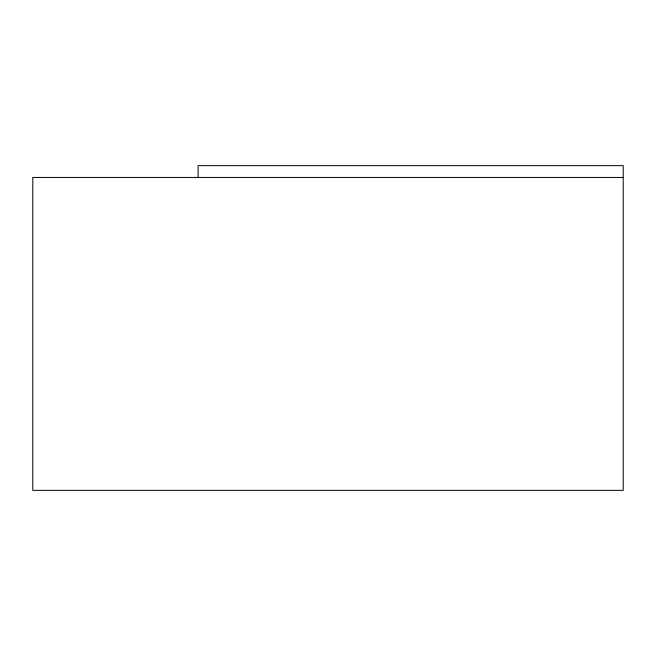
<?xml version="1.0" encoding="UTF-8"?>
<svg xmlns="http://www.w3.org/2000/svg" width="656" height="656" viewBox="0 0 656 656"><rect width="100%" height="100%" fill="white"/><g stroke="black" fill="none" stroke-linecap="round" stroke-linejoin="round"><path stroke-width="0.98" d="M623.2 177.448L32.8 177.448L32.8 490.36L623.2 490.36L623.2 165.64L198.112 165.64L198.112 177.448"/></g></svg>
